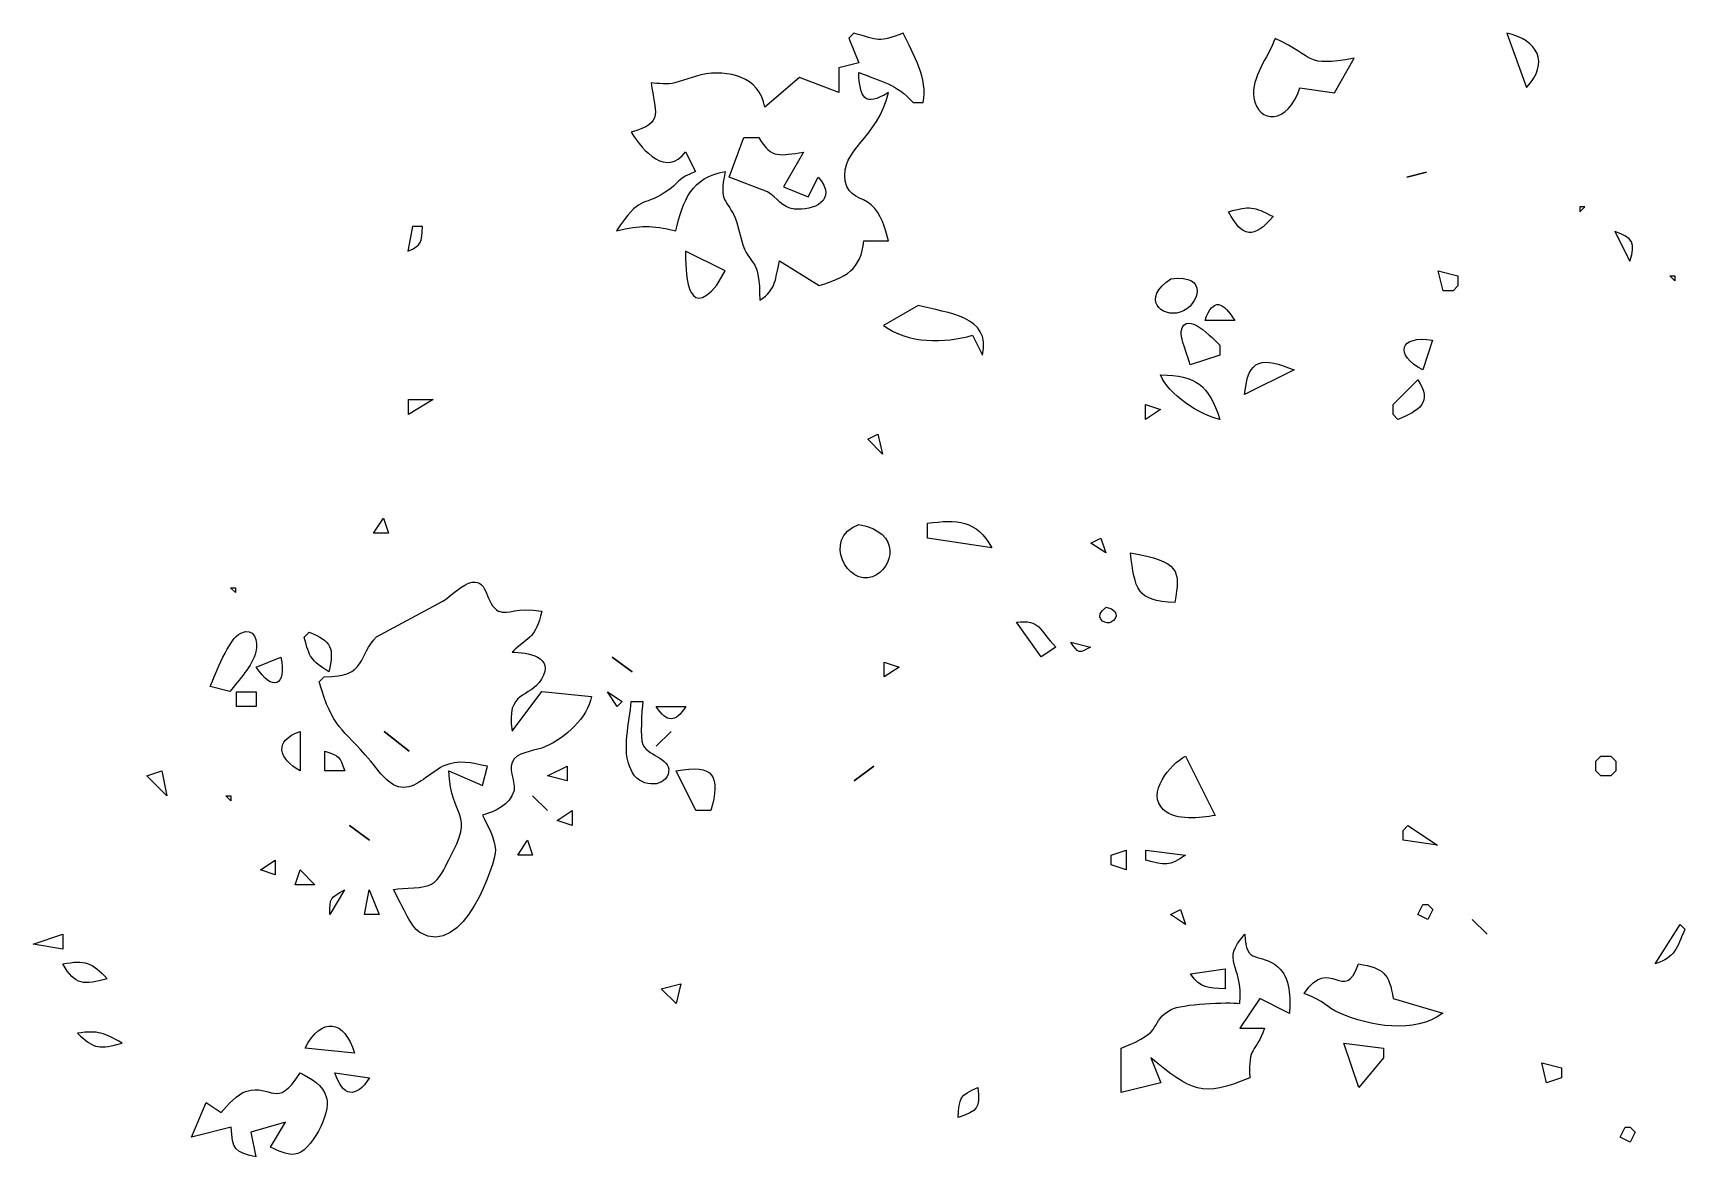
# Model space of a CAD drawing. Header units: centimetres. Extents: x -10.8 to 7.5, y -7.5 to 7.5.
# Drawn here: x -6.733 to -4.409, y 2.4 to 3.98 of the extents above; entities that cross this region are included whole.
import ezdxf

# ---------------------------------------------------------------- set-up
doc = ezdxf.new("R2010")
doc.units = ezdxf.units.CM
doc.header["$MEASUREMENT"] = 0
doc.layers.add('Layer 1', color=7, linetype='Continuous')

msp = doc.modelspace()

# ---------------------------------------------------------------- linework, layer by layer
at = {"layer": 'Layer 1'}
for points, knots in [([(-5.50843, 3.98035), (-5.49437, 3.95084), (-5.47335, 3.91528), (-5.48059, 3.88292), (-5.48059, 3.88292), (-5.48059, 3.88292), (-5.49451, 3.88292), (-5.49451, 3.88292), (-5.49451, 3.88292), (-5.51866, 3.9086), (-5.53849, 3.9125), (-5.57106, 3.92468), (-5.57106, 3.92468), (-5.56988, 3.88988), (-5.56313, 3.87541), (-5.5293, 3.89684), (-5.5293, 3.89684), (-5.54419, 3.83093), (-5.59764, 3.81757), (-5.59006, 3.77206), (-5.59006, 3.77206), (-5.58623, 3.74909), (-5.56688, 3.75035), (-5.55359, 3.73879), (-5.55359, 3.73879), (-5.53911, 3.72612), (-5.53417, 3.70587), (-5.5293, 3.68806), (-5.5293, 3.68806), (-5.5293, 3.68806), (-5.5641, 3.68805), (-5.5641, 3.68805), (-5.5641, 3.68805), (-5.56723, 3.64824), (-5.58999, 3.63585), (-5.62673, 3.62542), (-5.62673, 3.62542), (-5.62673, 3.62542), (-5.68241, 3.66022), (-5.68241, 3.66022), (-5.68241, 3.66022), (-5.68923, 3.63364), (-5.68631, 3.62048), (-5.71025, 3.60454), (-5.71025, 3.60454), (-5.71102, 3.66606), (-5.7209, 3.64859), (-5.73419, 3.68228), (-5.73419, 3.68228), (-5.73419, 3.68228), (-5.74303, 3.71527), (-5.74303, 3.71527), (-5.74303, 3.71527), (-5.7566, 3.75041), (-5.76878, 3.73907), (-5.75897, 3.78549), (-5.75897, 3.78549), (-5.80657, 3.77763), (-5.81833, 3.74506), (-5.82856, 3.70198), (-5.82856, 3.70198), (-5.86391, 3.71054), (-5.87672, 3.71054), (-5.91207, 3.70198), (-5.91207, 3.70198), (-5.87853, 3.75306), (-5.87651, 3.73504), (-5.84338, 3.75647), (-5.84338, 3.75647), (-5.82361, 3.76928), (-5.8257, 3.7763), (-5.80072, 3.78549), (-5.80072, 3.78549), (-5.80072, 3.78549), (-5.81464, 3.81333), (-5.81464, 3.81333), (-5.81464, 3.81333), (-5.84171, 3.7777), (-5.87428, 3.8134), (-5.89119, 3.84117), (-5.89119, 3.84117), (-5.84449, 3.85342), (-5.85771, 3.86998), (-5.86335, 3.91014), (-5.86335, 3.91014), (-5.85242, 3.90965), (-5.84059, 3.90763), (-5.82974, 3.91014), (-5.82974, 3.91014), (-5.82974, 3.91014), (-5.79313, 3.92183), (-5.79313, 3.92183), (-5.79313, 3.92183), (-5.75423, 3.92907), (-5.71073, 3.91953), (-5.70328, 3.87597), (-5.70328, 3.87597), (-5.70328, 3.87597), (-5.65456, 3.91773), (-5.65456, 3.91773), (-5.65456, 3.91773), (-5.65456, 3.91773), (-5.59888, 3.89685), (-5.59888, 3.89685), (-5.59888, 3.89685), (-5.59888, 3.89685), (-5.59888, 3.93165), (-5.59888, 3.93165), (-5.59888, 3.93165), (-5.59888, 3.93165), (-5.57104, 3.93861), (-5.57104, 3.93861), (-5.57104, 3.93861), (-5.57104, 3.93861), (-5.58496, 3.97341), (-5.58496, 3.97341), (-5.58496, 3.97341), (-5.58496, 3.97341), (-5.578, 3.98037), (-5.578, 3.98037), (-5.578, 3.98037), (-5.54327, 3.97), (-5.54299, 3.96687), (-5.50841, 3.98037), (-5.50841, 3.98037), (-5.50841, 3.98037), (-5.50843, 3.98035), (-5.50843, 3.98035)], [0, 0, 0, 0, 0.030303, 0.030303, 0.030303, 0.030303, 0.0606061, 0.0606061, 0.0606061, 0.0606061, 0.0909091, 0.0909091, 0.0909091, 0.0909091, 0.1212121, 0.1212121, 0.1212121, 0.1212121, 0.1515152, 0.1515152, 0.1515152, 0.1515152, 0.1818182, 0.1818182, 0.1818182, 0.1818182, 0.2121212, 0.2121212, 0.2121212, 0.2121212, 0.2424242, 0.2424242, 0.2424242, 0.2424242, 0.2727273, 0.2727273, 0.2727273, 0.2727273, 0.3030303, 0.3030303, 0.3030303, 0.3030303, 0.3333333, 0.3333333, 0.3333333, 0.3333333, 0.3636364, 0.3636364, 0.3636364, 0.3636364, 0.3939394, 0.3939394, 0.3939394, 0.3939394, 0.4242424, 0.4242424, 0.4242424, 0.4242424, 0.4545455, 0.4545455, 0.4545455, 0.4545455, 0.4848485, 0.4848485, 0.4848485, 0.4848485, 0.5151515, 0.5151515, 0.5151515, 0.5151515, 0.5454545, 0.5454545, 0.5454545, 0.5454545, 0.5757576, 0.5757576, 0.5757576, 0.5757576, 0.6060606, 0.6060606, 0.6060606, 0.6060606, 0.6363636, 0.6363636, 0.6363636, 0.6363636, 0.6666667, 0.6666667, 0.6666667, 0.6666667, 0.6969697, 0.6969697, 0.6969697, 0.6969697, 0.7272727, 0.7272727, 0.7272727, 0.7272727, 0.7575758, 0.7575758, 0.7575758, 0.7575758, 0.7878788, 0.7878788, 0.7878788, 0.7878788, 0.8181818, 0.8181818, 0.8181818, 0.8181818, 0.8484848, 0.8484848, 0.8484848, 0.8484848, 0.8787879, 0.8787879, 0.8787879, 0.8787879, 0.9090909, 0.9090909, 0.9090909, 0.9090909, 0.9393939, 0.9393939, 0.9393939, 0.9393939, 1, 1, 1, 1]), ([(-4.63154, 3.9038), (-4.63154, 3.9038), (-4.65938, 3.98035), (-4.65938, 3.98035), (-4.65938, 3.98035), (-4.61588, 3.97075), (-4.59842, 3.93845), (-4.63154, 3.9038)], [0, 0, 0, 0, 0.3333333, 0.3333333, 0.3333333, 0.3333333, 1, 1, 1, 1]), ([(-4.87399, 3.94501), (-4.87399, 3.94501), (-4.90183, 3.89629), (-4.90183, 3.89629), (-4.90183, 3.89629), (-4.90183, 3.89629), (-4.95055, 3.90325), (-4.95055, 3.90325), (-4.95055, 3.90325), (-4.96677, 3.85112), (-5.00977, 3.85279), (-5.01513, 3.88947), (-5.01513, 3.88947), (-5.01938, 3.91877), (-4.99488, 3.94515), (-4.98534, 3.97284), (-4.98534, 3.97284), (-4.92625, 3.9457), (-4.9456, 3.93227), (-4.87399, 3.945), (-4.87399, 3.945), (-4.87399, 3.945), (-4.87399, 3.94501), (-4.87399, 3.94501)], [0, 0, 0, 0, 0.1428571, 0.1428571, 0.1428571, 0.1428571, 0.2857143, 0.2857143, 0.2857143, 0.2857143, 0.4285714, 0.4285714, 0.4285714, 0.4285714, 0.5714286, 0.5714286, 0.5714286, 0.5714286, 0.7142857, 0.7142857, 0.7142857, 0.7142857, 1, 1, 1, 1]), ([(-5.73255, 3.83351), (-5.73255, 3.83351), (-5.75343, 3.77783), (-5.75343, 3.77783), (-5.75343, 3.77783), (-5.75343, 3.77783), (-5.69956, 3.75695), (-5.69956, 3.75695), (-5.69956, 3.75695), (-5.68522, 3.74888), (-5.67993, 3.73496), (-5.66205, 3.73287), (-5.66205, 3.73287), (-5.63547, 3.72967), (-5.599, 3.74519), (-5.62816, 3.77783), (-5.62816, 3.77783), (-5.62816, 3.77783), (-5.64208, 3.74999), (-5.64208, 3.74999), (-5.64208, 3.74999), (-5.64208, 3.74999), (-5.67688, 3.76391), (-5.67688, 3.76391), (-5.67688, 3.76391), (-5.67688, 3.76391), (-5.64904, 3.81263), (-5.64904, 3.81263), (-5.64904, 3.81263), (-5.68147, 3.80873), (-5.69379, 3.80212), (-5.71167, 3.83351), (-5.71167, 3.83351), (-5.71167, 3.83351), (-5.73255, 3.83351), (-5.73255, 3.83351)], [0, 0, 0, 0, 0.1, 0.1, 0.1, 0.1, 0.2, 0.2, 0.2, 0.2, 0.3, 0.3, 0.3, 0.3, 0.4, 0.4, 0.4, 0.4, 0.5, 0.5, 0.5, 0.5, 0.6, 0.6, 0.6, 0.6, 0.7, 0.7, 0.7, 0.7, 0.8, 0.8, 0.8, 0.8, 1, 1, 1, 1]), ([(-4.80006, 3.77784), (-4.80006, 3.77784), (-4.77222, 3.7848), (-4.77222, 3.7848), (-4.77222, 3.7848), (-4.77222, 3.7848), (-4.80006, 3.77784), (-4.80006, 3.77784)], [0, 0, 0, 0, 0.3333333, 0.3333333, 0.3333333, 0.3333333, 1, 1, 1, 1]), ([(-5.05065, 3.72912), (-5.03137, 3.69182), (-5.01495, 3.69105), (-4.98802, 3.72216), (-4.98802, 3.72216), (-5.01607, 3.73684), (-5.02017, 3.7374), (-5.05065, 3.72912)], [0, 0, 0, 0, 0.3333333, 0.3333333, 0.3333333, 0.3333333, 1, 1, 1, 1]), ([(-4.54956, 3.73608), (-4.54956, 3.73608), (-4.55652, 3.72912), (-4.55652, 3.72912), (-4.55652, 3.72912), (-4.55652, 3.72912), (-4.55652, 3.73608), (-4.55652, 3.73608), (-4.55652, 3.73608), (-4.55652, 3.73608), (-4.54956, 3.73608), (-4.54956, 3.73608)], [0, 0, 0, 0, 0.25, 0.25, 0.25, 0.25, 0.5, 0.5, 0.5, 0.5, 1, 1, 1, 1]), ([(-6.18489, 3.70824), (-6.18684, 3.6859), (-6.18447, 3.68228), (-6.20577, 3.67344), (-6.20577, 3.67344), (-6.20577, 3.67344), (-6.19881, 3.70824), (-6.19881, 3.70824), (-6.19881, 3.70824), (-6.19881, 3.70824), (-6.18489, 3.70824), (-6.18489, 3.70824)], [0, 0, 0, 0, 0.25, 0.25, 0.25, 0.25, 0.5, 0.5, 0.5, 0.5, 1, 1, 1, 1]), ([(-4.48625, 3.65953), (-4.48625, 3.65953), (-4.50713, 3.70129), (-4.50713, 3.70129), (-4.50713, 3.70129), (-4.48208, 3.69252), (-4.47713, 3.68528), (-4.48625, 3.65953)], [0, 0, 0, 0, 0.3333333, 0.3333333, 0.3333333, 0.3333333, 1, 1, 1, 1]), ([(-5.75911, 3.64584), (-5.75911, 3.64584), (-5.77087, 3.62601), (-5.77087, 3.62601), (-5.77087, 3.62601), (-5.81416, 3.57319), (-5.81478, 3.64877), (-5.81478, 3.67368), (-5.81478, 3.67368), (-5.81478, 3.67368), (-5.7591, 3.64584), (-5.7591, 3.64584), (-5.7591, 3.64584), (-5.7591, 3.64584), (-5.75911, 3.64584), (-5.75911, 3.64584)], [0, 0, 0, 0, 0.2, 0.2, 0.2, 0.2, 0.4, 0.4, 0.4, 0.4, 0.6, 0.6, 0.6, 0.6, 1, 1, 1, 1]), ([(-5.11901, 3.58774), (-5.09166, 3.59637), (-5.07753, 3.64258), (-5.13188, 3.63451), (-5.13188, 3.63451), (-5.17482, 3.60716), (-5.14517, 3.57946), (-5.11901, 3.58774)], [0, 0, 0, 0, 0.3333333, 0.3333333, 0.3333333, 0.3333333, 1, 1, 1, 1]), ([(-4.75578, 3.64576), (-4.75578, 3.64576), (-4.74882, 3.61792), (-4.74882, 3.61792), (-4.74882, 3.61792), (-4.74882, 3.61792), (-4.7349, 3.61792), (-4.7349, 3.61792), (-4.7349, 3.61792), (-4.7349, 3.61792), (-4.72794, 3.62488), (-4.72794, 3.62488), (-4.72794, 3.62488), (-4.72794, 3.62488), (-4.72794, 3.6388), (-4.72794, 3.6388), (-4.72794, 3.6388), (-4.72794, 3.6388), (-4.75578, 3.64576), (-4.75578, 3.64576)], [0, 0, 0, 0, 0.1666667, 0.1666667, 0.1666667, 0.1666667, 0.3333333, 0.3333333, 0.3333333, 0.3333333, 0.5, 0.5, 0.5, 0.5, 0.6666667, 0.6666667, 0.6666667, 0.6666667, 1, 1, 1, 1]), ([(-4.42967, 3.63882), (-4.42967, 3.63882), (-4.42271, 3.63186), (-4.42271, 3.63186), (-4.42271, 3.63186), (-4.42271, 3.63186), (-4.42271, 3.63882), (-4.42271, 3.63882), (-4.42271, 3.63882), (-4.42271, 3.63882), (-4.42967, 3.63882), (-4.42967, 3.63882)], [0, 0, 0, 0, 0.25, 0.25, 0.25, 0.25, 0.5, 0.5, 0.5, 0.5, 1, 1, 1, 1]), ([(-5.08386, 3.57619), (-5.08386, 3.57619), (-5.0421, 3.57619), (-5.0421, 3.57619), (-5.0421, 3.57619), (-5.05838, 3.60145), (-5.07189, 3.61015), (-5.08386, 3.57619)], [0, 0, 0, 0, 0.3333333, 0.3333333, 0.3333333, 0.3333333, 1, 1, 1, 1]), ([(-5.39691, 3.52747), (-5.39691, 3.52747), (-5.41083, 3.55531), (-5.41083, 3.55531), (-5.41083, 3.55531), (-5.4505, 3.54404), (-5.50221, 3.5432), (-5.53609, 3.56923), (-5.53609, 3.56923), (-5.53609, 3.56923), (-5.48737, 3.59707), (-5.48737, 3.59707), (-5.48737, 3.59707), (-5.44575, 3.58621), (-5.38472, 3.58301), (-5.3969, 3.52748), (-5.3969, 3.52748), (-5.3969, 3.52748), (-5.39691, 3.52747), (-5.39691, 3.52747)], [0, 0, 0, 0, 0.1666667, 0.1666667, 0.1666667, 0.1666667, 0.3333333, 0.3333333, 0.3333333, 0.3333333, 0.5, 0.5, 0.5, 0.5, 0.6666667, 0.6666667, 0.6666667, 0.6666667, 1, 1, 1, 1]), ([(-5.1175, 3.56081), (-5.11924, 3.55302), (-5.10741, 3.52448), (-5.10463, 3.51355), (-5.10463, 3.51355), (-5.10463, 3.51355), (-5.06287, 3.52747), (-5.06287, 3.52747), (-5.06287, 3.52747), (-5.06287, 3.52747), (-5.06287, 3.54139), (-5.06287, 3.54139), (-5.06287, 3.54139), (-5.07136, 3.54877), (-5.11047, 3.5931), (-5.1175, 3.56081)], [0, 0, 0, 0, 0.2, 0.2, 0.2, 0.2, 0.4, 0.4, 0.4, 0.4, 0.6, 0.6, 0.6, 0.6, 1, 1, 1, 1]), ([(-4.77752, 3.50659), (-4.77752, 3.50659), (-4.7636, 3.54835), (-4.7636, 3.54835), (-4.7636, 3.54835), (-4.81023, 3.55614), (-4.81823, 3.5281), (-4.77752, 3.50659)], [0, 0, 0, 0, 0.3333333, 0.3333333, 0.3333333, 0.3333333, 1, 1, 1, 1]), ([(-5.02814, 3.4718), (-5.02814, 3.4718), (-4.95855, 3.5066), (-4.95855, 3.5066), (-4.95855, 3.5066), (-5.00219, 3.52456), (-5.02383, 3.52435), (-5.02814, 3.4718)], [0, 0, 0, 0, 0.3333333, 0.3333333, 0.3333333, 0.3333333, 1, 1, 1, 1]), ([(-5.14643, 3.49964), (-5.13717, 3.47375), (-5.08992, 3.4416), (-5.06292, 3.43701), (-5.06292, 3.43701), (-5.07934, 3.48642), (-5.09591, 3.49832), (-5.14643, 3.49964)], [0, 0, 0, 0, 0.3333333, 0.3333333, 0.3333333, 0.3333333, 1, 1, 1, 1]), ([(-4.81934, 3.45788), (-4.81934, 3.45788), (-4.81934, 3.44396), (-4.81934, 3.44396), (-4.81934, 3.44396), (-4.81934, 3.44396), (-4.81238, 3.437), (-4.81238, 3.437), (-4.81238, 3.437), (-4.78301, 3.4489), (-4.76248, 3.46101), (-4.78454, 3.49268), (-4.78454, 3.49268), (-4.78454, 3.49268), (-4.81934, 3.45788), (-4.81934, 3.45788)], [0, 0, 0, 0, 0.2, 0.2, 0.2, 0.2, 0.4, 0.4, 0.4, 0.4, 0.6, 0.6, 0.6, 0.6, 1, 1, 1, 1]), ([(-6.20449, 3.46484), (-6.20449, 3.46484), (-6.20449, 3.44396), (-6.20449, 3.44396), (-6.20449, 3.44396), (-6.20449, 3.44396), (-6.16969, 3.46484), (-6.16969, 3.46484), (-6.16969, 3.46484), (-6.16969, 3.46484), (-6.20449, 3.46484), (-6.20449, 3.46484)], [0, 0, 0, 0, 0.25, 0.25, 0.25, 0.25, 0.5, 0.5, 0.5, 0.5, 1, 1, 1, 1]), ([(-5.1675, 3.45788), (-5.1675, 3.45788), (-5.1675, 3.437), (-5.1675, 3.437), (-5.1675, 3.437), (-5.1675, 3.437), (-5.14662, 3.45092), (-5.14662, 3.45092), (-5.14662, 3.45092), (-5.14662, 3.45092), (-5.1675, 3.45788), (-5.1675, 3.45788)], [0, 0, 0, 0, 0.25, 0.25, 0.25, 0.25, 0.5, 0.5, 0.5, 0.5, 1, 1, 1, 1]), ([(-5.55835, 3.40916), (-5.55835, 3.40916), (-5.53747, 3.38828), (-5.53747, 3.38828), (-5.53747, 3.38828), (-5.53747, 3.38828), (-5.54443, 3.41612), (-5.54443, 3.41612), (-5.54443, 3.41612), (-5.54443, 3.41612), (-5.55835, 3.40916), (-5.55835, 3.40916)], [0, 0, 0, 0, 0.25, 0.25, 0.25, 0.25, 0.5, 0.5, 0.5, 0.5, 1, 1, 1, 1]), ([(-6.25371, 3.27702), (-6.25371, 3.27702), (-6.23283, 3.27702), (-6.23283, 3.27702), (-6.23283, 3.27702), (-6.23283, 3.27702), (-6.23979, 3.2979), (-6.23979, 3.2979), (-6.23979, 3.2979), (-6.23979, 3.2979), (-6.25371, 3.27702), (-6.25371, 3.27702)], [0, 0, 0, 0, 0.25, 0.25, 0.25, 0.25, 0.5, 0.5, 0.5, 0.5, 1, 1, 1, 1]), ([(-5.55158, 3.21557), (-5.522, 3.22712), (-5.5101, 3.27855), (-5.571, 3.28934), (-5.571, 3.28934), (-5.62396, 3.26846), (-5.58617, 3.202), (-5.55158, 3.21557)], [0, 0, 0, 0, 0.3333333, 0.3333333, 0.3333333, 0.3333333, 1, 1, 1, 1]), ([(-5.47426, 3.29094), (-5.47426, 3.29094), (-5.47426, 3.27006), (-5.47426, 3.27006), (-5.47426, 3.27006), (-5.47426, 3.27006), (-5.38379, 3.25614), (-5.38379, 3.25614), (-5.38379, 3.25614), (-5.40509, 3.29602), (-5.43327, 3.29637), (-5.47426, 3.29094)], [0, 0, 0, 0, 0.25, 0.25, 0.25, 0.25, 0.5, 0.5, 0.5, 0.5, 1, 1, 1, 1]), ([(-5.24449, 3.26311), (-5.24449, 3.26311), (-5.22361, 3.24919), (-5.22361, 3.24919), (-5.22361, 3.24919), (-5.22361, 3.24919), (-5.23057, 3.27007), (-5.23057, 3.27007), (-5.23057, 3.27007), (-5.23057, 3.27007), (-5.24449, 3.26311), (-5.24449, 3.26311)], [0, 0, 0, 0, 0.25, 0.25, 0.25, 0.25, 0.5, 0.5, 0.5, 0.5, 1, 1, 1, 1]), ([(-5.18879, 3.24919), (-5.1819, 3.19832), (-5.18148, 3.18154), (-5.12616, 3.1796), (-5.12616, 3.1796), (-5.1185, 3.22532), (-5.11913, 3.23674), (-5.18879, 3.24919)], [0, 0, 0, 0, 0.3333333, 0.3333333, 0.3333333, 0.3333333, 1, 1, 1, 1]), ([(-6.0774, 3.16704), (-6.09758, 3.17748), (-6.09104, 3.21095), (-6.11512, 3.20789), (-6.11512, 3.20789), (-6.1273, 3.20636), (-6.14595, 3.18806), (-6.15729, 3.18068), (-6.15729, 3.18068), (-6.15729, 3.18068), (-6.24971, 3.13127), (-6.24971, 3.13127), (-6.24971, 3.13127), (-6.27532, 3.10594), (-6.26293, 3.07399), (-6.32313, 3.07504), (-6.32313, 3.07504), (-6.32313, 3.07504), (-6.33009, 3.06808), (-6.33009, 3.06808), (-6.33009, 3.06808), (-6.31081, 2.99995), (-6.2987, 3.00538), (-6.25813, 2.95666), (-6.25813, 2.95666), (-6.24644, 2.9426), (-6.23203, 2.91943), (-6.2115, 2.91936), (-6.2115, 2.91936), (-6.19222, 2.91922), (-6.17448, 2.93989), (-6.1561, 2.94915), (-6.1561, 2.94915), (-6.13362, 2.9591), (-6.11657, 2.95381), (-6.09347, 2.94915), (-6.09347, 2.94915), (-6.09347, 2.94915), (-6.10043, 2.92194), (-6.10043, 2.92194), (-6.10043, 2.92194), (-6.10043, 2.92194), (-6.14803, 2.94282), (-6.14803, 2.94282), (-6.14803, 2.94282), (-6.14511, 2.87357), (-6.10892, 2.88721), (-6.14803, 2.81756), (-6.14803, 2.81756), (-6.15318, 2.80622), (-6.16063, 2.78986), (-6.17211, 2.78318), (-6.17211, 2.78318), (-6.1822, 2.77726), (-6.21108, 2.7781), (-6.2257, 2.7758), (-6.2257, 2.7758), (-6.21721, 2.76056), (-6.20183, 2.72333), (-6.18875, 2.71539), (-6.18875, 2.71539), (-6.12674, 2.6776), (-6.08164, 2.81421), (-6.08234, 2.83147), (-6.08234, 2.83147), (-6.08304, 2.84762), (-6.09334, 2.86592), (-6.10043, 2.88019), (-6.10043, 2.88019), (-6.08185, 2.88659), (-6.06257, 2.89327), (-6.0561, 2.91527), (-6.0561, 2.91527), (-6.05457, 2.9303), (-6.06591, 2.94603), (-6.0561, 2.9596), (-6.0561, 2.9596), (-6.04545, 2.97018), (-6.02443, 2.97108), (-6.01177, 2.97672), (-6.01177, 2.97672), (-5.984, 2.98904), (-5.95234, 3.01729), (-5.94733, 3.04722), (-5.94733, 3.04722), (-5.94733, 3.04722), (-6.01692, 3.05418), (-6.01692, 3.05418), (-6.01692, 3.05418), (-6.01692, 3.05418), (-6.05868, 2.9985), (-6.05868, 2.9985), (-6.05868, 2.9985), (-6.06814, 3.05675), (-6.03383, 3.04408), (-6.01741, 3.0715), (-6.01741, 3.0715), (-5.99806, 3.10358), (-6.03801, 3.10915), (-6.05868, 3.10985), (-6.05868, 3.10985), (-6.03244, 3.13442), (-6.02695, 3.12829), (-6.01692, 3.16706), (-6.01692, 3.16706), (-6.05311, 3.17346), (-6.06292, 3.16212), (-6.0774, 3.16706), (-6.0774, 3.16706), (-6.0774, 3.16706), (-6.0774, 3.16704), (-6.0774, 3.16704)], [0, 0, 0, 0, 0.0344828, 0.0344828, 0.0344828, 0.0344828, 0.0689655, 0.0689655, 0.0689655, 0.0689655, 0.1034483, 0.1034483, 0.1034483, 0.1034483, 0.137931, 0.137931, 0.137931, 0.137931, 0.1724138, 0.1724138, 0.1724138, 0.1724138, 0.2068966, 0.2068966, 0.2068966, 0.2068966, 0.2413793, 0.2413793, 0.2413793, 0.2413793, 0.2758621, 0.2758621, 0.2758621, 0.2758621, 0.3103448, 0.3103448, 0.3103448, 0.3103448, 0.3448276, 0.3448276, 0.3448276, 0.3448276, 0.3793103, 0.3793103, 0.3793103, 0.3793103, 0.4137931, 0.4137931, 0.4137931, 0.4137931, 0.4482759, 0.4482759, 0.4482759, 0.4482759, 0.4827586, 0.4827586, 0.4827586, 0.4827586, 0.5172414, 0.5172414, 0.5172414, 0.5172414, 0.5517241, 0.5517241, 0.5517241, 0.5517241, 0.5862069, 0.5862069, 0.5862069, 0.5862069, 0.6206897, 0.6206897, 0.6206897, 0.6206897, 0.6551724, 0.6551724, 0.6551724, 0.6551724, 0.6896552, 0.6896552, 0.6896552, 0.6896552, 0.7241379, 0.7241379, 0.7241379, 0.7241379, 0.7586207, 0.7586207, 0.7586207, 0.7586207, 0.7931034, 0.7931034, 0.7931034, 0.7931034, 0.8275862, 0.8275862, 0.8275862, 0.8275862, 0.862069, 0.862069, 0.862069, 0.862069, 0.8965517, 0.8965517, 0.8965517, 0.8965517, 0.9310345, 0.9310345, 0.9310345, 0.9310345, 1, 1, 1, 1]), ([(-6.45485, 3.20031), (-6.45485, 3.20031), (-6.44789, 3.19335), (-6.44789, 3.19335), (-6.44789, 3.19335), (-6.44789, 3.19335), (-6.44789, 3.20031), (-6.44789, 3.20031), (-6.44789, 3.20031), (-6.44789, 3.20031), (-6.45485, 3.20031), (-6.45485, 3.20031)], [0, 0, 0, 0, 0.25, 0.25, 0.25, 0.25, 0.5, 0.5, 0.5, 0.5, 1, 1, 1, 1]), ([(-5.21836, 3.15096), (-5.21057, 3.15249), (-5.19964, 3.16697), (-5.22281, 3.17309), (-5.22281, 3.17309), (-5.24181, 3.15861), (-5.22622, 3.14936), (-5.21836, 3.15096)], [0, 0, 0, 0, 0.3333333, 0.3333333, 0.3333333, 0.3333333, 1, 1, 1, 1]), ([(-6.41952, 3.10997), (-6.41632, 3.12472), (-6.42084, 3.14588), (-6.44075, 3.13649), (-6.44075, 3.13649), (-6.45711, 3.12883), (-6.4768, 3.07859), (-6.48369, 3.06112), (-6.48369, 3.06112), (-6.48369, 3.06112), (-6.45585, 3.05416), (-6.45585, 3.05416), (-6.45585, 3.05416), (-6.4436, 3.07065), (-6.42384, 3.09007), (-6.41952, 3.10997)], [0, 0, 0, 0, 0.2, 0.2, 0.2, 0.2, 0.4, 0.4, 0.4, 0.4, 0.6, 0.6, 0.6, 0.6, 1, 1, 1, 1]), ([(-5.3493, 3.15158), (-5.3493, 3.15158), (-5.3145, 3.10286), (-5.3145, 3.10286), (-5.3145, 3.10286), (-5.3145, 3.10286), (-5.29362, 3.11678), (-5.29362, 3.11678), (-5.29362, 3.11678), (-5.31819, 3.14142), (-5.31506, 3.15617), (-5.3493, 3.15158)], [0, 0, 0, 0, 0.25, 0.25, 0.25, 0.25, 0.5, 0.5, 0.5, 0.5, 1, 1, 1, 1]), ([(-6.34443, 3.13766), (-6.34443, 3.13766), (-6.35139, 3.1307), (-6.35139, 3.1307), (-6.35139, 3.1307), (-6.34367, 3.10182), (-6.34213, 3.09792), (-6.31659, 3.08198), (-6.31659, 3.08198), (-6.30907, 3.1149), (-6.31228, 3.12527), (-6.34443, 3.13766)], [0, 0, 0, 0, 0.25, 0.25, 0.25, 0.25, 0.5, 0.5, 0.5, 0.5, 1, 1, 1, 1]), ([(-5.27285, 3.12375), (-5.26178, 3.10802), (-5.26185, 3.10712), (-5.24501, 3.11679), (-5.24501, 3.11679), (-5.24501, 3.11679), (-5.27285, 3.12375), (-5.27285, 3.12375)], [0, 0, 0, 0, 0.3333333, 0.3333333, 0.3333333, 0.3333333, 1, 1, 1, 1]), ([(-6.41903, 3.08874), (-6.39641, 3.05366), (-6.37553, 3.06146), (-6.38423, 3.10266), (-6.38423, 3.10266), (-6.38423, 3.10266), (-6.41903, 3.08874), (-6.41903, 3.08874)], [0, 0, 0, 0, 0.3333333, 0.3333333, 0.3333333, 0.3333333, 1, 1, 1, 1]), ([(-5.91795, 3.10266), (-5.91795, 3.10266), (-5.89011, 3.08178), (-5.89011, 3.08178), (-5.89011, 3.08178), (-5.89011, 3.08178), (-5.91795, 3.10266), (-5.91795, 3.10266)], [0, 0, 0, 0, 0.3333333, 0.3333333, 0.3333333, 0.3333333, 1, 1, 1, 1]), ([(-5.53519, 3.0957), (-5.53519, 3.0957), (-5.53519, 3.07482), (-5.53519, 3.07482), (-5.53519, 3.07482), (-5.53519, 3.07482), (-5.51431, 3.08874), (-5.51431, 3.08874), (-5.51431, 3.08874), (-5.51431, 3.08874), (-5.53519, 3.0957), (-5.53519, 3.0957)], [0, 0, 0, 0, 0.25, 0.25, 0.25, 0.25, 0.5, 0.5, 0.5, 0.5, 1, 1, 1, 1]), ([(-6.44678, 3.05394), (-6.44678, 3.05394), (-6.44678, 3.03306), (-6.44678, 3.03306), (-6.44678, 3.03306), (-6.44678, 3.03306), (-6.41894, 3.03306), (-6.41894, 3.03306), (-6.41894, 3.03306), (-6.41894, 3.03306), (-6.41894, 3.05394), (-6.41894, 3.05394), (-6.41894, 3.05394), (-6.41894, 3.05394), (-6.44678, 3.05394), (-6.44678, 3.05394)], [0, 0, 0, 0, 0.2, 0.2, 0.2, 0.2, 0.4, 0.4, 0.4, 0.4, 0.6, 0.6, 0.6, 0.6, 1, 1, 1, 1]), ([(-5.92483, 3.05394), (-5.92483, 3.05394), (-5.91091, 3.03306), (-5.91091, 3.03306), (-5.91091, 3.03306), (-5.91091, 3.03306), (-5.90395, 3.04002), (-5.90395, 3.04002), (-5.90395, 3.04002), (-5.90395, 3.04002), (-5.92483, 3.05394), (-5.92483, 3.05394)], [0, 0, 0, 0, 0.25, 0.25, 0.25, 0.25, 0.5, 0.5, 0.5, 0.5, 1, 1, 1, 1]), ([(-5.89147, 3.04002), (-5.89286, 3.01149), (-5.90567, 2.97119), (-5.89147, 2.94419), (-5.89147, 2.94419), (-5.88089, 2.91872), (-5.84554, 2.91879), (-5.83948, 2.93744), (-5.83948, 2.93744), (-5.83224, 2.95992), (-5.86537, 2.96194), (-5.87504, 2.97954), (-5.87504, 2.97954), (-5.87901, 2.98991), (-5.87622, 3.02645), (-5.87504, 3.04002), (-5.87504, 3.04002), (-5.87504, 3.04002), (-5.89147, 3.04002), (-5.89147, 3.04002)], [0, 0, 0, 0, 0.1666667, 0.1666667, 0.1666667, 0.1666667, 0.3333333, 0.3333333, 0.3333333, 0.3333333, 0.5, 0.5, 0.5, 0.5, 0.6666667, 0.6666667, 0.6666667, 0.6666667, 1, 1, 1, 1]), ([(-5.85602, 3.03298), (-5.84057, 3.01015), (-5.82971, 3.01015), (-5.81426, 3.03298), (-5.81426, 3.03298), (-5.81426, 3.03298), (-5.85602, 3.03298), (-5.85602, 3.03298)], [0, 0, 0, 0, 0.3333333, 0.3333333, 0.3333333, 0.3333333, 1, 1, 1, 1]), ([(-6.35701, 2.94251), (-6.35701, 2.94251), (-6.35701, 2.99819), (-6.35701, 2.99819), (-6.35701, 2.99819), (-6.3948, 2.98497), (-6.38763, 2.95977), (-6.35701, 2.94251)], [0, 0, 0, 0, 0.3333333, 0.3333333, 0.3333333, 0.3333333, 1, 1, 1, 1]), ([(-6.20391, 2.97034), (-6.20391, 2.97034), (-6.23871, 2.99818), (-6.23871, 2.99818), (-6.23871, 2.99818), (-6.23871, 2.99818), (-6.20391, 2.97034), (-6.20391, 2.97034)], [0, 0, 0, 0, 0.3333333, 0.3333333, 0.3333333, 0.3333333, 1, 1, 1, 1]), ([(-5.85593, 2.9773), (-5.85593, 2.9773), (-5.83505, 2.99818), (-5.83505, 2.99818), (-5.83505, 2.99818), (-5.83505, 2.99818), (-5.85593, 2.9773), (-5.85593, 2.9773)], [0, 0, 0, 0, 0.3333333, 0.3333333, 0.3333333, 0.3333333, 1, 1, 1, 1]), ([(-6.32223, 2.97034), (-6.32223, 2.97034), (-6.32223, 2.9425), (-6.32223, 2.9425), (-6.32223, 2.9425), (-6.32223, 2.9425), (-6.29439, 2.9425), (-6.29439, 2.9425), (-6.29439, 2.9425), (-6.30184, 2.96386), (-6.30086, 2.96289), (-6.32223, 2.97034)], [0, 0, 0, 0, 0.25, 0.25, 0.25, 0.25, 0.5, 0.5, 0.5, 0.5, 1, 1, 1, 1]), ([(-5.82814, 2.94251), (-5.82814, 2.94251), (-5.8003, 2.88683), (-5.8003, 2.88683), (-5.8003, 2.88683), (-5.8003, 2.88683), (-5.77943, 2.88683), (-5.77943, 2.88683), (-5.77943, 2.88683), (-5.76502, 2.93485), (-5.77421, 2.95329), (-5.82815, 2.94251), (-5.82815, 2.94251), (-5.82815, 2.94251), (-5.82814, 2.94251), (-5.82814, 2.94251)], [0, 0, 0, 0, 0.2, 0.2, 0.2, 0.2, 0.4, 0.4, 0.4, 0.4, 0.6, 0.6, 0.6, 0.6, 1, 1, 1, 1]), ([(-5.14205, 2.8878), (-5.12437, 2.87186), (-5.09076, 2.87653), (-5.0696, 2.87987), (-5.0696, 2.87987), (-5.0696, 2.87987), (-5.11136, 2.96338), (-5.11136, 2.96338), (-5.11136, 2.96338), (-5.13252, 2.95238), (-5.16787, 2.91098), (-5.14205, 2.8878)], [0, 0, 0, 0, 0.25, 0.25, 0.25, 0.25, 0.5, 0.5, 0.5, 0.5, 1, 1, 1, 1]), ([(-4.52677, 2.96338), (-4.52677, 2.96338), (-4.53373, 2.95642), (-4.53373, 2.95642), (-4.53373, 2.95642), (-4.53373, 2.95642), (-4.53373, 2.9425), (-4.53373, 2.9425), (-4.53373, 2.9425), (-4.53373, 2.9425), (-4.52677, 2.93554), (-4.52677, 2.93554), (-4.52677, 2.93554), (-4.52677, 2.93554), (-4.51286, 2.93555), (-4.51286, 2.93555), (-4.51286, 2.93555), (-4.51286, 2.93555), (-4.5059, 2.94251), (-4.5059, 2.94251), (-4.5059, 2.94251), (-4.5059, 2.94251), (-4.5059, 2.95643), (-4.5059, 2.95643), (-4.5059, 2.95643), (-4.5059, 2.95643), (-4.51286, 2.96339), (-4.51286, 2.96339), (-4.51286, 2.96339), (-4.51286, 2.96339), (-4.52677, 2.96338), (-4.52677, 2.96338)], [0, 0, 0, 0, 0.1111111, 0.1111111, 0.1111111, 0.1111111, 0.2222222, 0.2222222, 0.2222222, 0.2222222, 0.3333333, 0.3333333, 0.3333333, 0.3333333, 0.4444444, 0.4444444, 0.4444444, 0.4444444, 0.5555556, 0.5555556, 0.5555556, 0.5555556, 0.6666667, 0.6666667, 0.6666667, 0.6666667, 0.7777778, 0.7777778, 0.7777778, 0.7777778, 1, 1, 1, 1]), ([(-6.57272, 2.93555), (-6.57272, 2.93555), (-6.54488, 2.90771), (-6.54488, 2.90771), (-6.54488, 2.90771), (-6.54488, 2.90771), (-6.55184, 2.94251), (-6.55184, 2.94251), (-6.55184, 2.94251), (-6.55184, 2.94251), (-6.57272, 2.93555), (-6.57272, 2.93555)], [0, 0, 0, 0, 0.25, 0.25, 0.25, 0.25, 0.5, 0.5, 0.5, 0.5, 1, 1, 1, 1]), ([(-6.00908, 2.93555), (-6.00908, 2.93555), (-5.98124, 2.92859), (-5.98124, 2.92859), (-5.98124, 2.92859), (-5.98124, 2.92859), (-5.98124, 2.94947), (-5.98124, 2.94947), (-5.98124, 2.94947), (-5.98124, 2.94947), (-6.00908, 2.93555), (-6.00908, 2.93555)], [0, 0, 0, 0, 0.25, 0.25, 0.25, 0.25, 0.5, 0.5, 0.5, 0.5, 1, 1, 1, 1]), ([(-5.5776, 2.92859), (-5.5776, 2.92859), (-5.54976, 2.94947), (-5.54976, 2.94947), (-5.54976, 2.94947), (-5.54976, 2.94947), (-5.5776, 2.92859), (-5.5776, 2.92859)], [0, 0, 0, 0, 0.3333333, 0.3333333, 0.3333333, 0.3333333, 1, 1, 1, 1]), ([(-6.46154, 2.90771), (-6.46154, 2.90771), (-6.45458, 2.90075), (-6.45458, 2.90075), (-6.45458, 2.90075), (-6.45458, 2.90075), (-6.45458, 2.90771), (-6.45458, 2.90771), (-6.45458, 2.90771), (-6.45458, 2.90771), (-6.46154, 2.90771), (-6.46154, 2.90771)], [0, 0, 0, 0, 0.25, 0.25, 0.25, 0.25, 0.5, 0.5, 0.5, 0.5, 1, 1, 1, 1]), ([(-6.03006, 2.90771), (-6.03006, 2.90771), (-6.00918, 2.88683), (-6.00918, 2.88683), (-6.00918, 2.88683), (-6.00918, 2.88683), (-6.03006, 2.90771), (-6.03006, 2.90771)], [0, 0, 0, 0, 0.3333333, 0.3333333, 0.3333333, 0.3333333, 1, 1, 1, 1]), ([(-5.99523, 2.87291), (-5.99523, 2.87291), (-5.97435, 2.86595), (-5.97435, 2.86595), (-5.97435, 2.86595), (-5.97435, 2.86595), (-5.97435, 2.88683), (-5.97435, 2.88683), (-5.97435, 2.88683), (-5.97435, 2.88683), (-5.99523, 2.87291), (-5.99523, 2.87291)], [0, 0, 0, 0, 0.25, 0.25, 0.25, 0.25, 0.5, 0.5, 0.5, 0.5, 1, 1, 1, 1]), ([(-6.28756, 2.86595), (-6.28756, 2.86595), (-6.25972, 2.84507), (-6.25972, 2.84507), (-6.25972, 2.84507), (-6.25972, 2.84507), (-6.28756, 2.86595), (-6.28756, 2.86595)], [0, 0, 0, 0, 0.3333333, 0.3333333, 0.3333333, 0.3333333, 1, 1, 1, 1]), ([(-4.79828, 2.86595), (-4.79828, 2.86595), (-4.80524, 2.85899), (-4.80524, 2.85899), (-4.80524, 2.85899), (-4.80524, 2.85899), (-4.80524, 2.84507), (-4.80524, 2.84507), (-4.80524, 2.84507), (-4.80524, 2.84507), (-4.75652, 2.83811), (-4.75652, 2.83811), (-4.75652, 2.83811), (-4.75652, 2.83811), (-4.79828, 2.86595), (-4.79828, 2.86595)], [0, 0, 0, 0, 0.2, 0.2, 0.2, 0.2, 0.4, 0.4, 0.4, 0.4, 0.6, 0.6, 0.6, 0.6, 1, 1, 1, 1]), ([(-6.05088, 2.82419), (-6.05088, 2.82419), (-6.03, 2.82419), (-6.03, 2.82419), (-6.03, 2.82419), (-6.03, 2.82419), (-6.03696, 2.84507), (-6.03696, 2.84507), (-6.03696, 2.84507), (-6.03696, 2.84507), (-6.05088, 2.82419), (-6.05088, 2.82419)], [0, 0, 0, 0, 0.25, 0.25, 0.25, 0.25, 0.5, 0.5, 0.5, 0.5, 1, 1, 1, 1]), ([(-6.413, 2.80332), (-6.413, 2.80332), (-6.39212, 2.79636), (-6.39212, 2.79636), (-6.39212, 2.79636), (-6.39212, 2.79636), (-6.39212, 2.81724), (-6.39212, 2.81724), (-6.39212, 2.81724), (-6.39212, 2.81724), (-6.413, 2.80332), (-6.413, 2.80332)], [0, 0, 0, 0, 0.25, 0.25, 0.25, 0.25, 0.5, 0.5, 0.5, 0.5, 1, 1, 1, 1]), ([(-5.21583, 2.8242), (-5.21583, 2.8242), (-5.21583, 2.81028), (-5.21583, 2.81028), (-5.21583, 2.81028), (-5.21583, 2.81028), (-5.19495, 2.80332), (-5.19495, 2.80332), (-5.19495, 2.80332), (-5.19495, 2.80332), (-5.19495, 2.83116), (-5.19495, 2.83116), (-5.19495, 2.83116), (-5.19495, 2.83116), (-5.21583, 2.8242), (-5.21583, 2.8242)], [0, 0, 0, 0, 0.2, 0.2, 0.2, 0.2, 0.4, 0.4, 0.4, 0.4, 0.6, 0.6, 0.6, 0.6, 1, 1, 1, 1]), ([(-5.16704, 2.83115), (-5.16704, 2.83115), (-5.16704, 2.81723), (-5.16704, 2.81723), (-5.16704, 2.81723), (-5.14066, 2.81006), (-5.13398, 2.80763), (-5.11136, 2.82419), (-5.11136, 2.82419), (-5.11136, 2.82419), (-5.16704, 2.83115), (-5.16704, 2.83115)], [0, 0, 0, 0, 0.25, 0.25, 0.25, 0.25, 0.5, 0.5, 0.5, 0.5, 1, 1, 1, 1]), ([(-6.35727, 2.80332), (-6.35727, 2.80332), (-6.36423, 2.78244), (-6.36423, 2.78244), (-6.36423, 2.78244), (-6.36423, 2.78244), (-6.33639, 2.78244), (-6.33639, 2.78244), (-6.33639, 2.78244), (-6.33639, 2.78244), (-6.35727, 2.80332), (-6.35727, 2.80332)], [0, 0, 0, 0, 0.25, 0.25, 0.25, 0.25, 0.5, 0.5, 0.5, 0.5, 1, 1, 1, 1]), ([(-6.31545, 2.74068), (-6.31545, 2.74068), (-6.29457, 2.77548), (-6.29457, 2.77548), (-6.29457, 2.77548), (-6.3151, 2.76351), (-6.31524, 2.76441), (-6.31545, 2.74068)], [0, 0, 0, 0, 0.3333333, 0.3333333, 0.3333333, 0.3333333, 1, 1, 1, 1]), ([(-6.26673, 2.74068), (-6.26673, 2.74068), (-6.24586, 2.74068), (-6.24586, 2.74068), (-6.24586, 2.74068), (-6.24586, 2.74068), (-6.25978, 2.77548), (-6.25978, 2.77548), (-6.25978, 2.77548), (-6.25978, 2.77548), (-6.26674, 2.74068), (-6.26674, 2.74068), (-6.26674, 2.74068), (-6.26674, 2.74068), (-6.26673, 2.74068), (-6.26673, 2.74068)], [0, 0, 0, 0, 0.2, 0.2, 0.2, 0.2, 0.4, 0.4, 0.4, 0.4, 0.6, 0.6, 0.6, 0.6, 1, 1, 1, 1]), ([(-5.13233, 2.74068), (-5.13233, 2.74068), (-5.11145, 2.72676), (-5.11145, 2.72676), (-5.11145, 2.72676), (-5.11145, 2.72676), (-5.11841, 2.74764), (-5.11841, 2.74764), (-5.11841, 2.74764), (-5.11841, 2.74764), (-5.13233, 2.74068), (-5.13233, 2.74068)], [0, 0, 0, 0, 0.25, 0.25, 0.25, 0.25, 0.5, 0.5, 0.5, 0.5, 1, 1, 1, 1]), ([(-4.7774, 2.7546), (-4.7774, 2.7546), (-4.78436, 2.74068), (-4.78436, 2.74068), (-4.78436, 2.74068), (-4.78436, 2.74068), (-4.77044, 2.73372), (-4.77044, 2.73372), (-4.77044, 2.73372), (-4.77044, 2.73372), (-4.76348, 2.74764), (-4.76348, 2.74764), (-4.76348, 2.74764), (-4.76348, 2.74764), (-4.77044, 2.7546), (-4.77044, 2.7546), (-4.77044, 2.7546), (-4.77044, 2.7546), (-4.7774, 2.7546), (-4.7774, 2.7546)], [0, 0, 0, 0, 0.1666667, 0.1666667, 0.1666667, 0.1666667, 0.3333333, 0.3333333, 0.3333333, 0.3333333, 0.5, 0.5, 0.5, 0.5, 0.6666667, 0.6666667, 0.6666667, 0.6666667, 1, 1, 1, 1]), ([(-4.70782, 2.73372), (-4.70782, 2.73372), (-4.68694, 2.71284), (-4.68694, 2.71284), (-4.68694, 2.71284), (-4.68694, 2.71284), (-4.70782, 2.73372), (-4.70782, 2.73372)], [0, 0, 0, 0, 0.3333333, 0.3333333, 0.3333333, 0.3333333, 1, 1, 1, 1]), ([(-4.4503, 2.67109), (-4.421, 2.68118), (-4.421, 2.69301), (-4.40854, 2.71981), (-4.40854, 2.71981), (-4.40854, 2.71981), (-4.4155, 2.72677), (-4.4155, 2.72677), (-4.4155, 2.72677), (-4.4155, 2.72677), (-4.4503, 2.67109), (-4.4503, 2.67109)], [0, 0, 0, 0, 0.25, 0.25, 0.25, 0.25, 0.5, 0.5, 0.5, 0.5, 1, 1, 1, 1]), ([(-6.73292, 2.69893), (-6.73292, 2.69893), (-6.69116, 2.69197), (-6.69116, 2.69197), (-6.69116, 2.69197), (-6.69116, 2.69197), (-6.69116, 2.71285), (-6.69116, 2.71285), (-6.69116, 2.71285), (-6.69116, 2.71285), (-6.73292, 2.69893), (-6.73292, 2.69893)], [0, 0, 0, 0, 0.25, 0.25, 0.25, 0.25, 0.5, 0.5, 0.5, 0.5, 1, 1, 1, 1]), ([(-5.03478, 2.61541), (-5.05127, 2.61805), (-5.11753, 2.61464), (-5.13131, 2.60713), (-5.13131, 2.60713), (-5.16409, 2.58931), (-5.13743, 2.57686), (-5.20181, 2.55278), (-5.20181, 2.55278), (-5.20181, 2.55278), (-5.20181, 2.49015), (-5.20181, 2.49015), (-5.20181, 2.49015), (-5.20181, 2.49015), (-5.14613, 2.50407), (-5.14613, 2.50407), (-5.14613, 2.50407), (-5.14613, 2.50407), (-5.16005, 2.53887), (-5.16005, 2.53887), (-5.16005, 2.53887), (-5.10305, 2.49224), (-5.08788, 2.48285), (-5.02087, 2.51103), (-5.02087, 2.51103), (-5.02331, 2.55745), (-5.0128, 2.5443), (-4.99999, 2.58062), (-4.99999, 2.58062), (-4.99999, 2.58062), (-5.03479, 2.58062), (-5.03479, 2.58062), (-5.03479, 2.58062), (-5.03479, 2.58062), (-5.00695, 2.62238), (-5.00695, 2.62238), (-5.00695, 2.62238), (-5.00695, 2.62238), (-4.96519, 2.6015), (-4.96519, 2.6015), (-4.96519, 2.6015), (-4.96352, 2.62307), (-4.96338, 2.65154), (-4.98147, 2.66706), (-4.98147, 2.66706), (-5.00625, 2.68836), (-5.02705, 2.66866), (-5.02782, 2.71285), (-5.02782, 2.71285), (-5.06304, 2.67388), (-5.03019, 2.67276), (-5.03478, 2.61542), (-5.03478, 2.61542), (-5.03478, 2.61542), (-5.03478, 2.61541), (-5.03478, 2.61541)], [0, 0, 0, 0, 0.0666667, 0.0666667, 0.0666667, 0.0666667, 0.1333333, 0.1333333, 0.1333333, 0.1333333, 0.2, 0.2, 0.2, 0.2, 0.2666667, 0.2666667, 0.2666667, 0.2666667, 0.3333333, 0.3333333, 0.3333333, 0.3333333, 0.4, 0.4, 0.4, 0.4, 0.4666667, 0.4666667, 0.4666667, 0.4666667, 0.5333333, 0.5333333, 0.5333333, 0.5333333, 0.6, 0.6, 0.6, 0.6, 0.6666667, 0.6666667, 0.6666667, 0.6666667, 0.7333333, 0.7333333, 0.7333333, 0.7333333, 0.8, 0.8, 0.8, 0.8, 0.8666667, 0.8666667, 0.8666667, 0.8666667, 1, 1, 1, 1]), ([(-6.69112, 2.67109), (-6.67379, 2.6404), (-6.66057, 2.64151), (-6.62849, 2.65021), (-6.62849, 2.65021), (-6.65083, 2.67366), (-6.65918, 2.67714), (-6.69112, 2.67109)], [0, 0, 0, 0, 0.3333333, 0.3333333, 0.3333333, 0.3333333, 1, 1, 1, 1]), ([(-4.86773, 2.67109), (-4.8877, 2.61326), (-4.9083, 2.68466), (-4.94428, 2.62933), (-4.94428, 2.62933), (-4.91331, 2.6184), (-4.91519, 2.61151), (-4.89438, 2.60184), (-4.89438, 2.60184), (-4.85248, 2.5834), (-4.78867, 2.57254), (-4.74942, 2.60184), (-4.74942, 2.60184), (-4.74942, 2.60184), (-4.81901, 2.62237), (-4.81901, 2.62237), (-4.81901, 2.62237), (-4.82479, 2.65779), (-4.8323, 2.66531), (-4.86773, 2.67109)], [0, 0, 0, 0, 0.1666667, 0.1666667, 0.1666667, 0.1666667, 0.3333333, 0.3333333, 0.3333333, 0.3333333, 0.5, 0.5, 0.5, 0.5, 0.6666667, 0.6666667, 0.6666667, 0.6666667, 1, 1, 1, 1]), ([(-5.10438, 2.65717), (-5.08956, 2.63587), (-5.08051, 2.63775), (-5.05566, 2.63629), (-5.05566, 2.63629), (-5.05566, 2.63629), (-5.05566, 2.66413), (-5.05566, 2.66413), (-5.05566, 2.66413), (-5.05566, 2.66413), (-5.10438, 2.65717), (-5.10438, 2.65717)], [0, 0, 0, 0, 0.25, 0.25, 0.25, 0.25, 0.5, 0.5, 0.5, 0.5, 1, 1, 1, 1]), ([(-5.84905, 2.63629), (-5.84905, 2.63629), (-5.82817, 2.61541), (-5.82817, 2.61541), (-5.82817, 2.61541), (-5.82817, 2.61541), (-5.82121, 2.64325), (-5.82121, 2.64325), (-5.82121, 2.64325), (-5.82121, 2.64325), (-5.84905, 2.63629), (-5.84905, 2.63629)], [0, 0, 0, 0, 0.25, 0.25, 0.25, 0.25, 0.5, 0.5, 0.5, 0.5, 1, 1, 1, 1]), ([(-6.35014, 2.55278), (-6.35014, 2.55278), (-6.28055, 2.54582), (-6.28055, 2.54582), (-6.28055, 2.54582), (-6.29496, 2.59308), (-6.32711, 2.59753), (-6.35014, 2.55278)], [0, 0, 0, 0, 0.3333333, 0.3333333, 0.3333333, 0.3333333, 1, 1, 1, 1]), ([(-6.60753, 2.55974), (-6.6385, 2.55132), (-6.64678, 2.55062), (-6.67016, 2.57366), (-6.67016, 2.57366), (-6.64142, 2.57818), (-6.63237, 2.57394), (-6.60753, 2.55974)], [0, 0, 0, 0, 0.3333333, 0.3333333, 0.3333333, 0.3333333, 1, 1, 1, 1]), ([(-4.88852, 2.55974), (-4.88852, 2.55974), (-4.86764, 2.49711), (-4.86764, 2.49711), (-4.86764, 2.49711), (-4.86764, 2.49711), (-4.83284, 2.53887), (-4.83284, 2.53887), (-4.83284, 2.53887), (-4.83284, 2.53887), (-4.83284, 2.55279), (-4.83284, 2.55279), (-4.83284, 2.55279), (-4.83284, 2.55279), (-4.88852, 2.55975), (-4.88852, 2.55975), (-4.88852, 2.55975), (-4.88852, 2.55975), (-4.88852, 2.55974), (-4.88852, 2.55974)], [0, 0, 0, 0, 0.1666667, 0.1666667, 0.1666667, 0.1666667, 0.3333333, 0.3333333, 0.3333333, 0.3333333, 0.5, 0.5, 0.5, 0.5, 0.6666667, 0.6666667, 0.6666667, 0.6666667, 1, 1, 1, 1]), ([(-6.36487, 2.40336), (-6.34183, 2.40566), (-6.31337, 2.46182), (-6.31977, 2.48291), (-6.31977, 2.48291), (-6.32541, 2.50163), (-6.34134, 2.50929), (-6.35693, 2.51799), (-6.35693, 2.51799), (-6.39082, 2.46461), (-6.39729, 2.50303), (-6.4323, 2.49224), (-6.4323, 2.49224), (-6.44643, 2.48793), (-6.4584, 2.47275), (-6.46828, 2.46231), (-6.46828, 2.46231), (-6.46828, 2.46231), (-6.48916, 2.47623), (-6.48916, 2.47623), (-6.48916, 2.47623), (-6.48916, 2.47623), (-6.51004, 2.42751), (-6.51004, 2.42751), (-6.51004, 2.42751), (-6.51004, 2.42751), (-6.45436, 2.44143), (-6.45436, 2.44143), (-6.45436, 2.44143), (-6.45185, 2.41039), (-6.45032, 2.40677), (-6.41956, 2.39967), (-6.41956, 2.39967), (-6.41956, 2.39967), (-6.42652, 2.43447), (-6.42652, 2.43447), (-6.42652, 2.43447), (-6.42652, 2.43447), (-6.3778, 2.44839), (-6.3778, 2.44839), (-6.3778, 2.44839), (-6.3778, 2.44839), (-6.39868, 2.41359), (-6.39868, 2.41359), (-6.39868, 2.41359), (-6.3881, 2.40879), (-6.37711, 2.40225), (-6.36486, 2.40336), (-6.36486, 2.40336), (-6.36486, 2.40336), (-6.36487, 2.40336), (-6.36487, 2.40336)], [0, 0, 0, 0, 0.0714286, 0.0714286, 0.0714286, 0.0714286, 0.1428571, 0.1428571, 0.1428571, 0.1428571, 0.2142857, 0.2142857, 0.2142857, 0.2142857, 0.2857143, 0.2857143, 0.2857143, 0.2857143, 0.3571429, 0.3571429, 0.3571429, 0.3571429, 0.4285714, 0.4285714, 0.4285714, 0.4285714, 0.5, 0.5, 0.5, 0.5, 0.5714286, 0.5714286, 0.5714286, 0.5714286, 0.6428571, 0.6428571, 0.6428571, 0.6428571, 0.7142857, 0.7142857, 0.7142857, 0.7142857, 0.7857143, 0.7857143, 0.7857143, 0.7857143, 0.8571429, 0.8571429, 0.8571429, 0.8571429, 1, 1, 1, 1]), ([(-6.30822, 2.51798), (-6.29729, 2.48464), (-6.27892, 2.48061), (-6.2595, 2.51102), (-6.2595, 2.51102), (-6.2595, 2.51102), (-6.30822, 2.51798), (-6.30822, 2.51798)], [0, 0, 0, 0, 0.3333333, 0.3333333, 0.3333333, 0.3333333, 1, 1, 1, 1]), ([(-4.61015, 2.5319), (-4.61015, 2.5319), (-4.60319, 2.50406), (-4.60319, 2.50406), (-4.60319, 2.50406), (-4.60319, 2.50406), (-4.58231, 2.51102), (-4.58231, 2.51102), (-4.58231, 2.51102), (-4.58231, 2.51102), (-4.58231, 2.52494), (-4.58231, 2.52494), (-4.58231, 2.52494), (-4.58231, 2.52494), (-4.61015, 2.5319), (-4.61015, 2.5319)], [0, 0, 0, 0, 0.2, 0.2, 0.2, 0.2, 0.4, 0.4, 0.4, 0.4, 0.6, 0.6, 0.6, 0.6, 1, 1, 1, 1]), ([(-5.4313, 2.45535), (-5.40367, 2.46419), (-5.39977, 2.46802), (-5.40346, 2.49711), (-5.40346, 2.49711), (-5.4297, 2.4866), (-5.42914, 2.48284), (-5.4313, 2.45535)], [0, 0, 0, 0, 0.3333333, 0.3333333, 0.3333333, 0.3333333, 1, 1, 1, 1]), ([(-4.49273, 2.44155), (-4.49273, 2.44155), (-4.49969, 2.42763), (-4.49969, 2.42763), (-4.49969, 2.42763), (-4.49969, 2.42763), (-4.48577, 2.42067), (-4.48577, 2.42067), (-4.48577, 2.42067), (-4.48577, 2.42067), (-4.47881, 2.43459), (-4.47881, 2.43459), (-4.47881, 2.43459), (-4.47881, 2.43459), (-4.48577, 2.44155), (-4.48577, 2.44155), (-4.48577, 2.44155), (-4.48577, 2.44155), (-4.49273, 2.44155), (-4.49273, 2.44155)], [0, 0, 0, 0, 0.1666667, 0.1666667, 0.1666667, 0.1666667, 0.3333333, 0.3333333, 0.3333333, 0.3333333, 0.5, 0.5, 0.5, 0.5, 0.6666667, 0.6666667, 0.6666667, 0.6666667, 1, 1, 1, 1])]:
    msp.add_open_spline(points, degree=3, knots=knots, dxfattribs=at)

doc.saveas('drawing.dxf')
